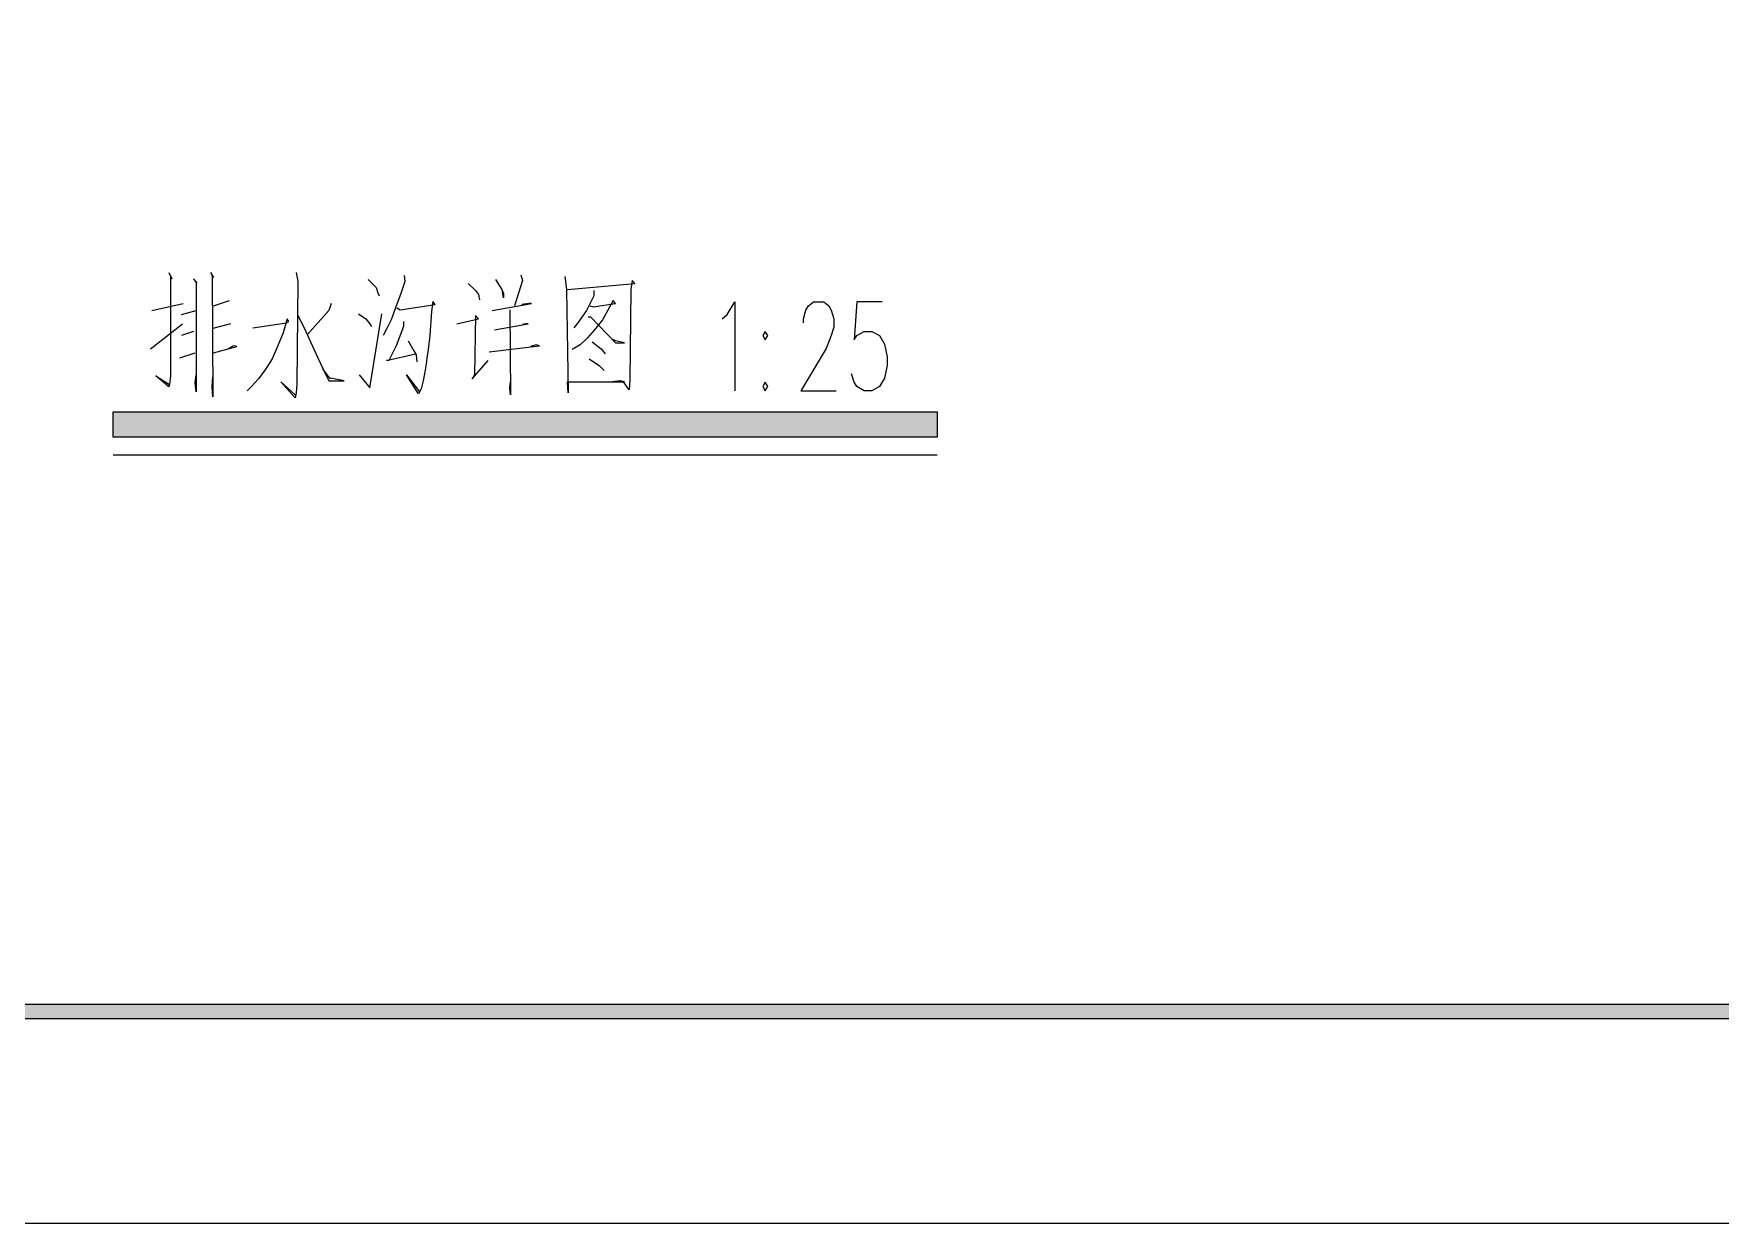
# Model space of a CAD drawing. Header units: millimetres. Extents: x -30643 to 86172, y -19411 to 63186.
# Drawn here: x -2947 to 12713, y -19411 to -8366 of the extents above; entities that cross this region are included whole.
import ezdxf

# ---------------------------------------------------------------- set-up
doc = ezdxf.new("R2010")
doc.units = ezdxf.units.MM

msp = doc.modelspace()

# ---------------------------------------------------------------- hatches: boundary and pattern name
h = msp.add_hatch(color=0)
h.dxf.hatch_style = 2
h.paths.add_polyline_path([(-2208, -12111), (-2208, -11876), (5442, -11876), (5442, -12111)])
h = msp.add_hatch(color=0)
h.dxf.hatch_style = 2
h.paths.add_polyline_path([(-25796, -17513), (-25658, -17375), (84137, -17375), (84274, -17513)])

# ---------------------------------------------------------------- linework, layer by layer
at = {"color": 0, "lineweight": 0}
for points in [[(-30643, -19411), (86172, -19411), (86172, 63186), (-30643, 63186)], [(3845, -11130), (3822, -11169), (3845, -11209), (3869, -11169)], [(3845, -11601), (3822, -11641), (3845, -11680), (3869, -11641)], [(-2208, -12111), (-2208, -11876), (5442, -11876), (5442, -12111)], [(-25796, -17513), (-25658, -17375), (84137, -17375), (84274, -17513)]]:
    msp.add_lwpolyline(points, close=True, dxfattribs=at)
for points in [[(-1693, -10584), (-1663, -10640), (-1678, -10612), (-1678, -11541), (-1685, -11624), (-1693, -11643), (-1812, -11541), (-1685, -11624)], [(-1462, -10640), (-1433, -10686), (-1440, -10667), (-1440, -11690), (-1448, -11606), (-1440, -11532)], [(-1306, -10584), (-1277, -10630), (-1291, -10612), (-1284, -11736), (-1291, -11643), (-1284, -11551)], [(-511, -10584), (-496, -10667), (-503, -11615), (-511, -11699), (-519, -11745), (-652, -11597), (-519, -11717)], [(492, -10612), (499, -10667), (463, -10779), (411, -10910), (373, -11021), (336, -11095), (299, -11169)], [(1577, -10603), (1592, -10658), (1518, -10891)], [(1986, -10621), (2001, -10742), (2016, -11699), (2009, -11597), (2537, -11597), (2499, -11587), (2425, -11597)], [(158, -10649), (232, -10723), (247, -10770), (262, -10798)], [(1087, -10686), (1154, -10751), (1183, -10788), (1191, -10835)], [(1340, -10649), (1399, -10742), (1414, -10779), (1414, -10817), (1406, -10760)], [(2009, -10742), (2633, -10686), (2610, -10658), (2596, -10742), (2589, -11578), (2581, -11671), (2529, -11597)], [(2254, -10751), (2254, -10798), (2187, -10937), (2105, -11049), (2068, -11095)], [(-1849, -10937), (-1559, -10872)], [(-1574, -10974), (-1440, -10937)], [(-1277, -10891), (-1128, -10844)], [(-184, -10872), (-206, -10937), (-407, -11160)], [(426, -10910), (455, -10928), (782, -10881), (760, -10853), (745, -10946), (730, -11169), (715, -11299), (701, -11401), (701, -11411), (686, -11504), (670, -11587), (649, -11662), (626, -11708), (515, -11532), (634, -11690)], [(1310, -10937), (1674, -10872), (1652, -10872), (1585, -10881)], [(1473, -10928), (1481, -11717), (1473, -11653), (1481, -11597)], [(2216, -10891), (2247, -10900), (2454, -10872), (2432, -10844), (2335, -11021), (2261, -11114), (2195, -11188), (2128, -11253), (2053, -11299)], [(3444, -11012), (3491, -10972), (3562, -10855), (3562, -11680)], [(4199, -11051), (4199, -11012), (4223, -10933), (4246, -10893), (4293, -10855), (4388, -10855), (4435, -10893), (4458, -10933), (4482, -11012), (4482, -11090), (4458, -11169), (4411, -11287), (4175, -11680), (4505, -11680)], [(4931, -10855), (4695, -10855), (4671, -11209), (4695, -11169), (4765, -11130), (4836, -11130), (4907, -11169), (4954, -11247), (4978, -11366), (4978, -11444), (4954, -11563), (4907, -11641), (4836, -11680), (4765, -11680), (4695, -11641), (4671, -11601), (4647, -11523)], [(-1864, -11290), (-1567, -11058)], [(-1120, -11058), (-1284, -11104)], [(-912, -11095), (-600, -11049), (-578, -11039), (-593, -11012), (-630, -11142), (-682, -11271), (-734, -11383), (-793, -11476), (-861, -11569), (-928, -11643), (-964, -11680)], [(-496, -10983), (-436, -11095), (-377, -11225), (-310, -11374), (-236, -11532), (-206, -11587), (-65, -11587), (-206, -11560)], [(69, -10965), (136, -11012), (173, -11058), (188, -11085)], [(76, -11532), (173, -11653), (284, -10965)], [(485, -11039), (485, -11085), (418, -11262), (351, -11401), (329, -11401), (597, -11337)], [(983, -11058), (1183, -11012), (1154, -10983), (1146, -11532), (1124, -11569), (1273, -11401)], [(1332, -11114), (1644, -11058), (1622, -11058), (1592, -11067)], [(2202, -10993), (2224, -10993), (2454, -11235), (2537, -11235), (2454, -11216), (2418, -11197)], [(-1462, -11132), (-1574, -11169)], [(-1277, -11328), (-1061, -11271), (-1091, -11262), (-1143, -11290)], [(530, -11216), (582, -11309), (604, -11346), (611, -11411)], [(1281, -11318), (1748, -11262), (1719, -11253), (1667, -11271)], [(2239, -11225), (2321, -11290), (2358, -11337)], [(-1589, -11374), (-1448, -11328)], [(2209, -11383), (2306, -11448), (2351, -11494)], [(-265, -11476), (-199, -11569)], [(-2208, -12275), (5442, -12275)]]:
    msp.add_lwpolyline(points, dxfattribs=at)

doc.saveas('drawing.dxf')
